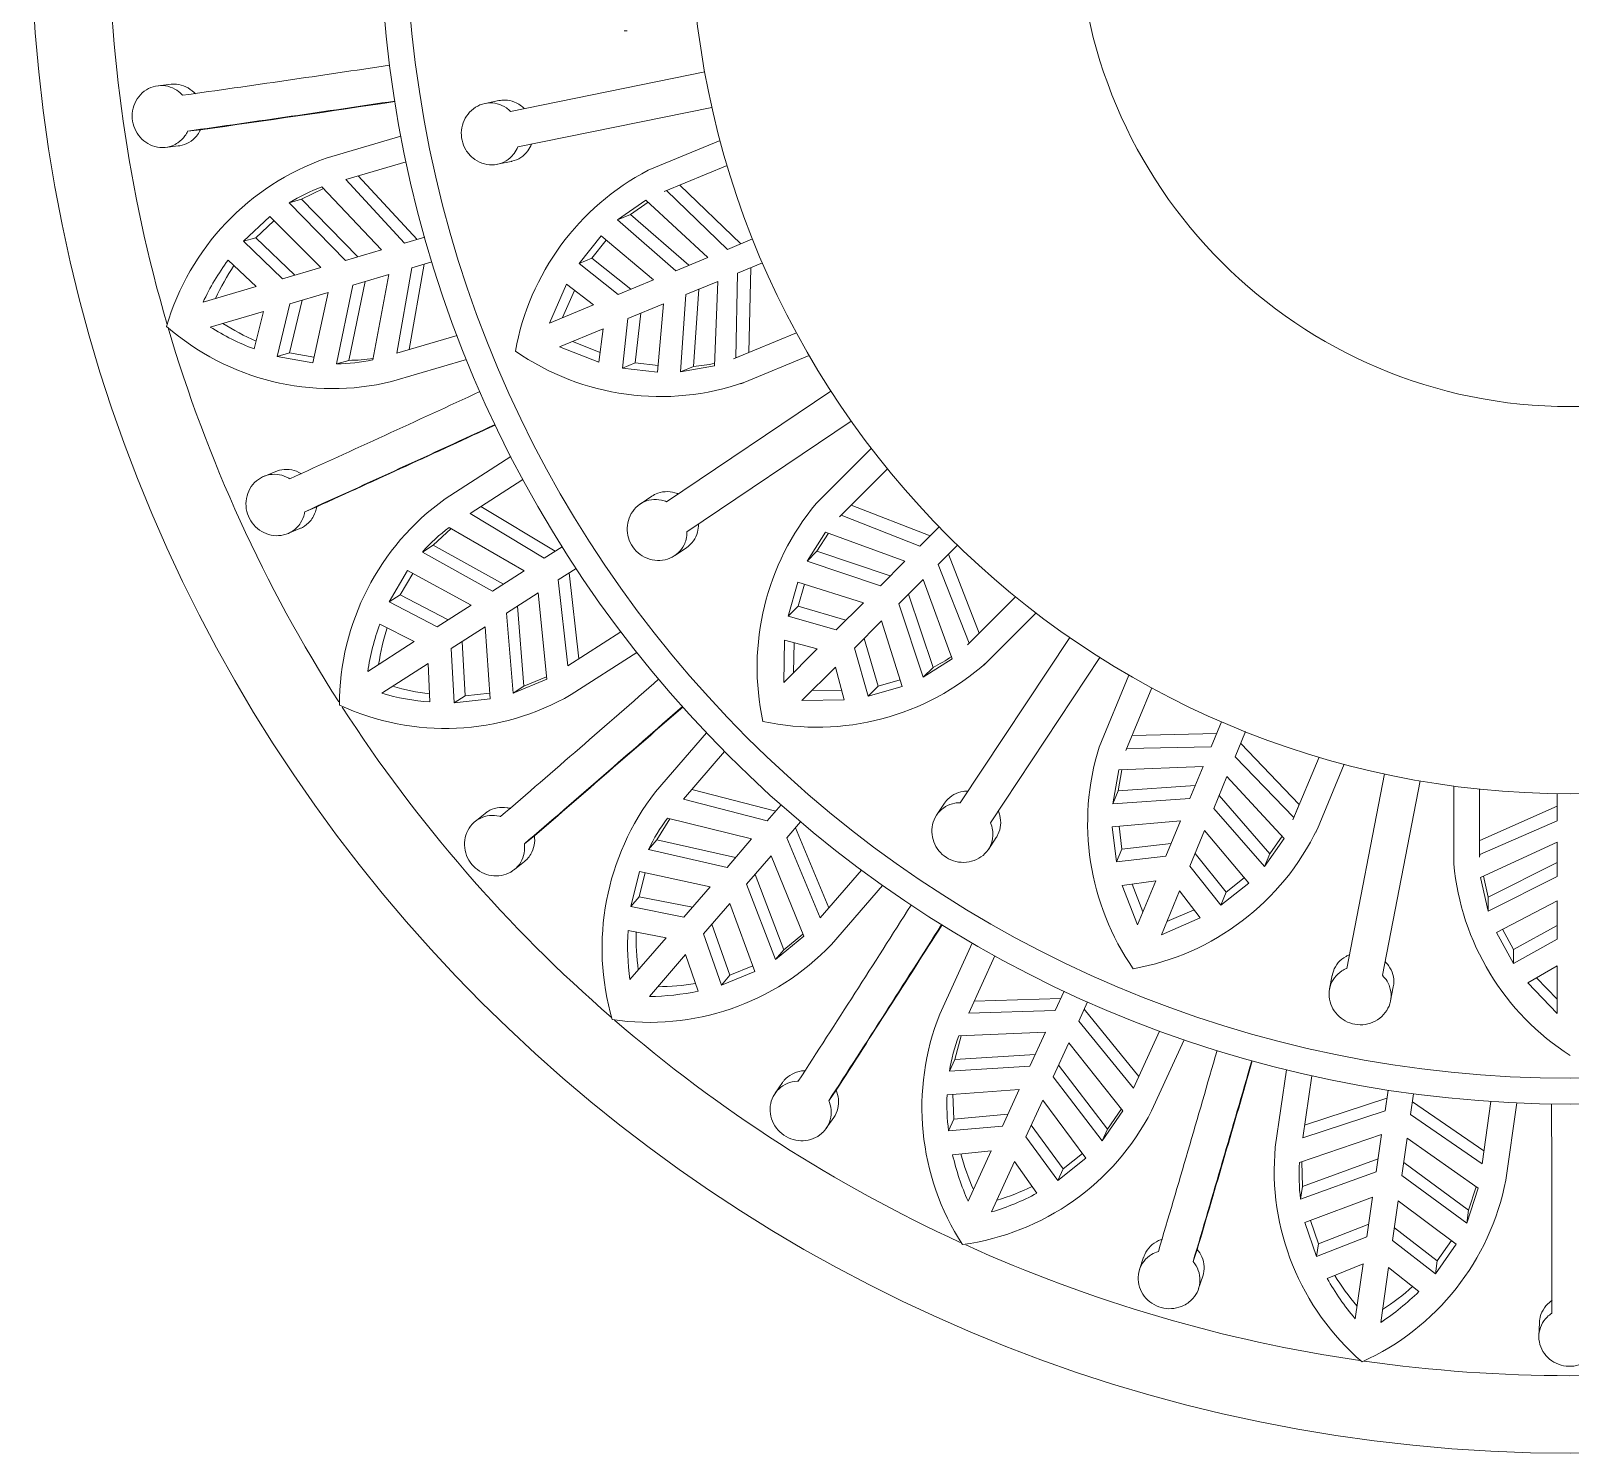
# Model space of a CAD drawing. Header units: millimetres. Extents: x -18512 to 101824, y -95768 to 52898.
# Drawn here: x 18589.45 to 18619.16, y -58636.9 to -58609.44 of the extents above; entities that cross this region are included whole.
import ezdxf

# ---------------------------------------------------------------- set-up
doc = ezdxf.new("R2010")
doc.units = ezdxf.units.MM
doc.header["$LTSCALE"] = 25
doc.layers.get('0').update_dxf_attribs({"color": 254, "lineweight": 0})
doc.layers.add('027 Sanitry Ware', color=1, linetype='Continuous', lineweight=0)

# ---------------------------------------------------------------- blocks, each defined once
blk = doc.blocks.new('SE2')
at = {"layer": '027 Sanitry Ware', "linetype": 'Continuous'}
for p, q in [((110.0395, 31.2698), (110.0563, 31.2698)), ((109.38, 30.8024), (110.5059, 31.0315)), ((107.4128, 30.9597), (107.338, 30.9518)), ((109.3124, 30.8652), (109.2322, 30.8489)), ((110.5478, 30.8257), (109.4219, 30.5966)), ((107.5079, 30.688), (107.5824, 30.6959)), ((108.3101, 30.5306), (108.7445, 30.6582)), ((110.5948, 30.6342), (110.1777, 30.4615)), ((107.3784, 30.594), (107.4533, 30.602)), ((109.3039, 30.4961), (109.3842, 30.5124)), ((110.2847, 30.3429), (110.2714, 30.3379)), ((110.7374, 29.2321), (111.1114, 29.387)), ((109.1248, 29.3629), (108.6904, 29.2353)), ((110.7154, 29.2226), (110.7309, 29.2291)), ((110.285, 28.5384), (111.2375, 29.1809)), ((111.3549, 29.0068), (110.4024, 28.3643)), ((111.4716, 28.8479), (111.1524, 28.5287)), ((109.0008, 28.5557), (109.3817, 28.8005)), ((108.0189, 28.7146), (107.9494, 28.6859)), ((110.1984, 28.5705), (110.1306, 28.5248)), ((108.1868, 28.4807), (108.2561, 28.5093)), ((108.089, 28.3541), (108.1586, 28.3828)), ((111.2966, 28.4601), (111.2863, 28.4504)), ((110.3319, 28.2263), (110.3998, 28.2721)), ((112.1399, 27.607), (112.4262, 27.8933)), ((111.9874, 26.7931), (112.6216, 27.7512)), ((110.1115, 27.6648), (109.7307, 27.42)), ((112.1232, 27.5899), (112.1351, 27.6018)), ((112.7967, 27.6353), (112.1625, 26.6772)), ((112.9653, 27.5331), (112.7925, 27.1161)), ((110.2199, 26.8553), (110.5164, 27.1975)), ((114.0576, 26.6425), (114.2125, 27.0165)), ((114.2282, 25.8321), (114.4474, 26.9599)), ((114.6536, 26.9199), (114.4343, 25.792)), ((114.8484, 26.89), (114.8484, 26.4386)), ((111.8952, 26.7896), (111.85, 26.7214)), ((109.2331, 26.7312), (109.1744, 26.684)), ((109.46, 26.5541), (109.5184, 26.601)), ((114.0487, 26.6202), (114.0551, 26.6357)), ((112.1502, 26.5227), (112.1954, 26.5909)), ((109.4019, 26.405), (109.4605, 26.4521)), ((114.9989, 26.492), (114.9984, 26.4779)), ((111.5367, 26.3134), (111.2402, 25.9713)), ((111.8687, 25.5673), (112.0568, 25.9792)), ((114.1443, 25.7936), (114.1287, 25.7133)), ((114.4821, 25.6445), (114.4977, 25.7249)), ((113.2848, 25.4184), (113.0967, 25.0065)), ((110.9568, 25.1702), (110.9138, 25.1084)), ((113.8136, 24.796), (113.878, 25.2442)), ((111.2245, 25.0642), (111.2673, 25.1257)), ((115.2143, 25.0521), (115.1499, 24.6039)), ((111.2107, 24.9047), (111.2537, 24.9666)), ((113.3372, 24.1318), (113.361, 24.2028)), ((113.0505, 24.1581), (113.0267, 24.0867)), ((113.3689, 23.9749), (113.3927, 24.0463)), ((115.3446, 23.7768), (115.3418, 23.7016))]:
    blk.add_line(p, q, dxfattribs=at)
at = {"layer": '027 Sanitry Ware', "color": 8, "linetype": 'Continuous'}
for p, q in [((108.7742, 30.5106), (108.4243, 30.4078)), ((110.2714, 30.3379), (110.6358, 30.4889)), ((108.1678, 30.2926), (108.2956, 30.3553)), ((108.2864, 30.365), (108.6319, 29.9998)), ((108.7647, 30.0388), (108.4243, 30.4078)), ((108.4964, 30.429), (108.8376, 30.0602)), ((110.7155, 30.0348), (110.3606, 30.3743)), ((108.0964, 30.2717), (108.1678, 30.2926)), ((108.0964, 30.2717), (108.4231, 29.9385)), ((108.4948, 29.9595), (108.1678, 30.2926)), ((110.0006, 30.1731), (110.1638, 30.2875)), ((110.0752, 30.204), (110.177, 30.2753)), ((110.1638, 30.2875), (110.5234, 29.9552)), ((110.6376, 30.0025), (110.2847, 30.3429)), ((107.9839, 30.1924), (107.8312, 30.0492)), ((107.9028, 30.0702), (108.0077, 30.1687)), ((108.2805, 29.8966), (107.9839, 30.1924)), ((110.0006, 30.1731), (110.0752, 30.204)), ((110.3387, 29.8787), (110.0006, 30.1731)), ((110.4139, 29.9099), (110.0752, 30.204)), ((109.7771, 29.9198), (109.9048, 30.0811)), ((109.9048, 30.0811), (110.2096, 29.8253)), ((107.9028, 30.0702), (107.8312, 30.0492)), ((108.0573, 29.831), (107.8312, 30.0492)), ((107.9028, 30.0702), (108.1287, 29.852)), ((108.6319, 29.9998), (108.4231, 29.9385)), ((108.8822, 30.0733), (108.7647, 30.0388)), ((109.8518, 29.9507), (109.9349, 30.0558)), ((110.7834, 30.063), (110.6376, 30.0025)), ((107.7423, 29.9405), (107.9052, 29.7864)), ((108.8799, 29.9163), (108.7922, 29.4215)), ((108.8069, 29.8948), (108.9244, 29.9293)), ((109.7771, 29.9198), (109.8518, 29.9507)), ((110.0032, 29.7398), (109.7771, 29.9198)), ((110.0776, 29.7706), (109.8518, 29.9507)), ((110.5234, 29.9552), (110.3387, 29.8787)), ((110.695, 29.864), (110.8408, 29.9244)), ((108.2805, 29.8966), (108.0573, 29.831)), ((108.4421, 29.3586), (108.5371, 29.8156)), ((108.4653, 29.7945), (108.6741, 29.8558)), ((108.6741, 29.8558), (108.581, 29.3618)), ((108.7201, 29.4003), (108.8069, 29.8948)), ((110.2096, 29.8253), (110.0032, 29.7398)), ((110.3961, 29.7402), (110.5808, 29.8167)), ((110.5808, 29.8167), (110.5615, 29.3274)), ((110.6861, 29.3738), (110.695, 29.864)), ((110.762, 29.4052), (110.7729, 29.8962)), ((107.9052, 29.7864), (107.597, 29.6959)), ((108.0995, 29.6871), (108.3228, 29.7527)), ((108.2331, 29.3434), (108.3228, 29.7527)), ((108.4653, 29.7945), (108.3706, 29.3376)), ((109.6061, 29.5753), (109.7047, 29.8001)), ((109.6817, 29.6066), (109.7506, 29.7647)), ((109.7047, 29.8001), (109.86, 29.6804)), ((110.3652, 29.2929), (110.3961, 29.7402)), ((110.4398, 29.3238), (110.4713, 29.7713)), ((107.6392, 29.552), (107.9475, 29.6425)), ((107.9475, 29.6425), (107.8937, 29.4248)), ((108.0273, 29.3814), (108.0995, 29.6871)), ((108.1709, 29.7081), (108.0988, 29.4024)), ((109.86, 29.6804), (109.6061, 29.5753)), ((110.0606, 29.6012), (110.267, 29.6867)), ((110.1027, 29.3449), (110.135, 29.632)), ((110.267, 29.6867), (110.2324, 29.2903)), ((109.6635, 29.4367), (109.9174, 29.5419)), ((109.9174, 29.5419), (109.8922, 29.3475)), ((110.0281, 29.314), (110.0606, 29.6012)), ((108.7201, 29.4003), (109.07, 29.5031)), ((109.8997, 29.405), (109.7391, 29.468)), ((111.0376, 29.5188), (110.6732, 29.3679)), ((108.0988, 29.4024), (108.0273, 29.3814)), ((108.0273, 29.3814), (108.2331, 29.3434)), ((108.2403, 29.3763), (108.0988, 29.4024)), ((109.8922, 29.3475), (109.6635, 29.4367)), ((110.6732, 29.3679), (110.6861, 29.3738)), ((110.6861, 29.3738), (110.762, 29.4052)), ((108.3706, 29.3376), (108.4421, 29.3586)), ((110.0281, 29.314), (110.1027, 29.3449)), ((110.2324, 29.2903), (110.0281, 29.314)), ((110.2358, 29.3294), (110.1027, 29.3449)), ((110.5615, 29.3274), (110.3652, 29.2929)), ((110.3652, 29.2929), (110.4398, 29.3238)), ((109.4518, 28.6672), (109.145, 28.47)), ((111.2863, 28.4504), (111.5651, 28.7293)), ((109.2082, 28.5106), (109.6395, 28.2529)), ((111.8125, 28.3403), (111.3547, 28.5182)), ((108.9313, 28.2873), (109.0362, 28.3834)), ((109.0248, 28.3901), (109.4591, 28.137)), ((109.5755, 28.2118), (109.145, 28.47)), ((111.7529, 28.2807), (111.2966, 28.4601)), ((111.8645, 28.3923), (111.7529, 28.2807)), ((111.0991, 28.1945), (111.2061, 28.3627)), ((111.1562, 28.2516), (111.223, 28.3564)), ((111.2061, 28.3627), (111.6655, 28.1933)), ((108.8687, 28.247), (108.9313, 28.2873)), ((108.8687, 28.247), (109.276, 28.0193)), ((109.3389, 28.0598), (108.9313, 28.2873)), ((109.6786, 28.278), (109.5755, 28.2118)), ((111.0991, 28.1945), (111.1562, 28.2516)), ((111.5817, 28.1095), (111.1562, 28.2516)), ((111.859, 28.1746), (111.9706, 28.2863)), ((112.0965, 27.7765), (111.9186, 28.2343)), ((108.7831, 28.1393), (108.677, 27.9588)), ((108.7397, 27.9992), (108.8126, 28.1232)), ((109.1511, 27.939), (108.7831, 28.1393)), ((109.4591, 28.137), (109.276, 28.0193)), ((109.6566, 28.0856), (109.7597, 28.1518)), ((109.7206, 28.1267), (109.7758, 27.6273)), ((111.5242, 28.0519), (111.0991, 28.1945)), ((111.6655, 28.1933), (111.5242, 28.0519)), ((112.0384, 27.7184), (111.859, 28.1746)), ((109.7126, 27.5867), (109.6566, 28.0856)), ((110.9896, 27.875), (111.0459, 28.0729)), ((111.0459, 28.0729), (111.4253, 27.9531)), ((111.0467, 27.9321), (111.0833, 28.061)), ((111.6302, 27.9459), (111.7716, 28.0872)), ((111.7716, 28.0872), (111.9409, 27.6278)), ((108.7397, 27.9992), (108.677, 27.9588)), ((108.9553, 27.8132), (108.677, 27.9588)), ((108.7397, 27.9992), (109.0179, 27.8535)), ((109.1511, 27.939), (108.9553, 27.8132)), ((109.3571, 27.8931), (109.5402, 28.0108)), ((109.5402, 28.0108), (109.59, 27.5106)), ((111.4253, 27.9531), (111.2673, 27.7951)), ((111.7728, 27.5208), (111.6302, 27.9459)), ((111.8299, 27.5779), (111.6878, 28.0034)), ((112.3076, 27.9868), (112.0287, 27.708)), ((109.3571, 27.8931), (109.395, 27.428)), ((109.4577, 27.4683), (109.42, 27.9336)), ((110.9896, 27.875), (111.0467, 27.9321)), ((111.2673, 27.7951), (110.9896, 27.875)), ((111.3243, 27.8521), (111.0467, 27.9321)), ((111.3734, 27.6891), (111.5314, 27.8471)), ((111.5314, 27.8471), (111.6511, 27.4676)), ((108.6222, 27.8295), (108.822, 27.7276)), ((109.0364, 27.687), (109.2322, 27.8128)), ((109.2614, 27.3949), (109.2322, 27.8128)), ((109.7126, 27.5867), (110.0194, 27.7839)), ((108.822, 27.7276), (108.5517, 27.5539)), ((109.0532, 27.3733), (109.0364, 27.687)), ((109.099, 27.7273), (109.116, 27.4137)), ((110.9635, 27.4912), (110.9685, 27.7367)), ((111.1577, 27.6855), (110.9635, 27.4912)), ((110.9685, 27.7367), (111.1577, 27.6855)), ((111.0213, 27.5491), (111.0245, 27.7215)), ((111.4533, 27.4113), (111.3734, 27.6891)), ((111.5104, 27.4684), (111.4304, 27.746)), ((112.0287, 27.708), (112.0384, 27.7184)), ((112.0384, 27.7184), (112.0674, 27.7474)), ((108.6328, 27.4277), (108.9031, 27.6014)), ((108.9031, 27.6014), (108.9128, 27.3773)), ((111.0695, 27.3852), (111.2638, 27.5795)), ((111.2638, 27.5795), (111.315, 27.3902)), ((111.9409, 27.6278), (111.7728, 27.5208)), ((109.395, 27.428), (109.59, 27.5106)), ((109.5887, 27.5238), (109.4577, 27.4683)), ((111.6393, 27.505), (111.5104, 27.4684)), ((111.7728, 27.5208), (111.8299, 27.5779)), ((109.116, 27.4137), (109.0532, 27.3733)), ((109.2591, 27.4284), (109.116, 27.4137)), ((109.395, 27.428), (109.4577, 27.4683)), ((111.2998, 27.4462), (111.1274, 27.443)), ((111.4533, 27.4113), (111.5104, 27.4684)), ((111.6511, 27.4676), (111.4533, 27.4113)), ((112.9462, 27.095), (113.0971, 27.4593)), ((109.0532, 27.3733), (109.2614, 27.3949)), ((111.315, 27.3902), (111.0695, 27.3852)), ((113.5027, 27.2626), (113.4422, 27.1167)), ((113.4745, 27.1946), (112.9835, 27.1837)), ((113.5808, 27.0593), (113.6412, 27.2052)), ((113.9526, 26.7823), (113.6131, 27.1372)), ((110.6212, 27.0894), (110.3824, 26.8138)), ((112.9521, 27.1078), (112.9462, 27.095)), ((113.4422, 27.1167), (112.9521, 27.1078)), ((113.9212, 26.7064), (113.5808, 27.0593)), ((114.0671, 27.0575), (113.9162, 26.6931)), ((112.8712, 26.7869), (112.9057, 26.9832)), ((112.9021, 26.8615), (112.9237, 26.9839)), ((112.9057, 26.9832), (113.3949, 27.0025)), ((113.3949, 27.0025), (113.3184, 26.8178)), ((110.4316, 26.8705), (110.9181, 26.7448)), ((113.3496, 26.893), (112.9021, 26.8615)), ((113.457, 26.7604), (113.5335, 26.9451)), ((113.5335, 26.9451), (113.8658, 26.5855)), ((114.9984, 26.4779), (114.9984, 26.8722)), ((110.8683, 26.6873), (110.3824, 26.8138)), ((110.9485, 26.7799), (110.8683, 26.6873)), ((112.8712, 26.7869), (112.9021, 26.8615)), ((113.3184, 26.8178), (112.8712, 26.7869)), ((113.7823, 26.4969), (113.4882, 26.8356)), ((113.9212, 26.7064), (113.9526, 26.7823)), ((115.4484, 26.8457), (115.4484, 26.6878)), ((110.2289, 26.5782), (110.3025, 26.7)), ((110.2896, 26.7032), (110.7776, 26.5827)), ((112.8686, 26.6541), (113.265, 26.6887)), ((113.265, 26.6887), (113.1795, 26.4823)), ((113.7514, 26.4223), (113.457, 26.7604)), ((113.9162, 26.6931), (113.9212, 26.7064)), ((115.4484, 26.7722), (114.9989, 26.5742)), ((115.4484, 26.6878), (114.9989, 26.492)), ((110.9816, 26.5891), (111.0618, 26.6817)), ((111.0314, 26.6466), (111.2251, 26.1829)), ((112.8923, 26.4498), (112.8686, 26.6541)), ((112.9232, 26.5244), (112.9077, 26.6575)), ((113.318, 26.4249), (113.4036, 26.6313)), ((113.4036, 26.6313), (113.6594, 26.3266)), ((113.8536, 26.5987), (113.7823, 26.4969)), ((110.1801, 26.5219), (110.2289, 26.5782)), ((110.1801, 26.5219), (110.6351, 26.4183)), ((110.6841, 26.4748), (110.2289, 26.5782)), ((110.7776, 26.5827), (110.6351, 26.4183)), ((111.1759, 26.1262), (110.9816, 26.5891)), ((112.8923, 26.4498), (112.9232, 26.5244)), ((113.2103, 26.5567), (112.9232, 26.5244)), ((113.8658, 26.5855), (113.7514, 26.4223)), ((115.0038, 26.3591), (115.4484, 26.5642)), ((115.4484, 26.5642), (115.4484, 26.3643)), ((110.7485, 26.32), (110.891, 26.4845)), ((110.891, 26.4845), (111.0797, 26.0186)), ((113.1795, 26.4823), (112.8923, 26.4498)), ((113.4981, 26.1989), (113.318, 26.4249)), ((113.529, 26.2735), (113.3489, 26.4993)), ((113.7514, 26.4223), (113.7823, 26.4969)), ((115.4484, 26.4457), (115.047, 26.2453)), ((110.1283, 26.3945), (110.0774, 26.1914)), ((110.1262, 26.2478), (110.1612, 26.3874)), ((110.5378, 26.306), (110.1283, 26.3945)), ((110.9646, 25.9407), (110.7974, 26.3765)), ((111.1759, 26.1262), (111.4148, 26.4018)), ((112.9257, 26.3139), (113.1201, 26.3391)), ((113.1201, 26.3391), (113.015, 26.0853)), ((113.6341, 26.3566), (113.529, 26.2735)), ((115.047, 26.1646), (115.0038, 26.3591)), ((115.047, 26.2453), (115.0201, 26.3667)), ((115.4484, 26.3643), (115.047, 26.1646)), ((110.1262, 26.2478), (110.0774, 26.1914)), ((110.1262, 26.2478), (110.4342, 26.1864)), ((110.5378, 26.306), (110.3854, 26.1301)), ((110.7485, 26.32), (110.9158, 25.8844)), ((113.015, 26.0853), (112.9257, 26.3139)), ((113.0463, 26.1608), (112.9832, 26.3214)), ((113.1536, 26.0278), (113.2587, 26.2817)), ((113.2587, 26.2817), (113.3784, 26.1264)), ((113.6594, 26.3266), (113.4981, 26.1989)), ((113.4981, 26.1989), (113.529, 26.2735)), ((115.047, 26.1646), (115.047, 26.2453)), ((110.3854, 26.1301), (110.0774, 26.1914)), ((110.4988, 26.0319), (110.6512, 26.2078)), ((110.797, 25.815), (110.6512, 26.2078)), ((113.343, 26.1724), (113.1849, 26.1034)), ((115.0954, 26.0409), (115.4484, 26.2246)), ((115.4484, 26.2246), (115.4484, 26.0011)), ((110.5476, 26.0881), (110.6522, 25.792)), ((113.3784, 26.1264), (113.1536, 26.0278)), ((115.4484, 26.0817), (115.1956, 25.942)), ((110.0613, 26.0519), (110.2817, 26.0104)), ((110.2817, 26.0104), (110.0713, 25.7676)), ((110.6034, 25.7357), (110.4988, 26.0319)), ((110.9158, 25.8844), (111.0797, 26.0186)), ((111.0747, 26.0309), (110.9646, 25.9407)), ((115.1956, 25.8612), (115.0954, 26.0409)), ((115.1956, 25.942), (115.1303, 26.059)), ((115.4484, 26.0011), (115.1956, 25.8612)), ((110.1847, 25.6693), (110.3951, 25.9122)), ((110.3951, 25.9122), (110.4675, 25.6999)), ((110.9158, 25.8844), (110.9646, 25.9407)), ((112.1878, 25.905), (112.0363, 25.5732)), ((115.1956, 25.8612), (115.1956, 25.942)), ((110.6034, 25.7357), (110.797, 25.815)), ((110.7853, 25.8465), (110.6522, 25.792)), ((115.2785, 25.7485), (115.4484, 25.8461)), ((115.4484, 25.8461), (115.4484, 25.5714)), ((110.6522, 25.792), (110.6034, 25.7357)), ((115.4484, 25.5714), (115.2785, 25.7485)), ((115.4484, 25.6532), (115.3287, 25.7774)), ((112.0675, 25.6416), (112.5697, 25.658)), ((112.589, 25.7002), (112.5381, 25.5888)), ((112.6746, 25.5265), (112.7255, 25.6379)), ((112.5381, 25.5888), (112.0363, 25.5732)), ((112.9914, 25.1371), (112.6746, 25.5265)), ((112.7062, 25.5956), (113.0226, 25.2054)), ((111.9554, 25.304), (111.9917, 25.4416)), ((111.9784, 25.441), (112.4806, 25.4629)), ((112.4806, 25.4629), (112.3902, 25.2649)), ((112.9914, 25.1371), (113.1429, 25.4688)), ((112.5267, 25.2026), (112.6171, 25.4006)), ((112.6171, 25.4006), (112.9294, 25.0067)), ((111.9245, 25.2362), (111.9554, 25.304)), ((111.9245, 25.2362), (112.3902, 25.2649)), ((112.4213, 25.333), (111.9554, 25.304)), ((112.8409, 24.8996), (112.5577, 25.2706)), ((112.5267, 25.2026), (112.81, 24.8318)), ((114.0246, 25.2099), (113.9727, 24.8489)), ((112.3285, 25.1298), (111.9107, 25.0993)), ((111.9499, 24.958), (111.9442, 25.1018)), ((112.3285, 25.1298), (112.2319, 24.9181)), ((113.9834, 24.9233), (114.4607, 25.0805)), ((114.4673, 25.1264), (114.4498, 25.0052)), ((114.5983, 24.9839), (114.6157, 25.1051)), ((112.3683, 24.8558), (112.465, 25.0675)), ((112.7156, 24.7318), (112.465, 25.0675)), ((112.81, 24.8318), (112.9294, 25.0067)), ((112.9212, 25.0171), (112.8409, 24.8996)), ((114.4498, 25.0052), (113.9727, 24.8489)), ((114.6091, 25.0591), (115.0227, 24.7738)), ((115.0121, 24.6995), (115.064, 25.0605)), ((111.9499, 24.958), (111.919, 24.8902)), ((112.2319, 24.9181), (111.919, 24.8902)), ((111.9499, 24.958), (112.2628, 24.9858)), ((112.3992, 24.9235), (112.583, 24.6689)), ((115.0121, 24.6995), (114.5983, 24.9839)), ((112.5521, 24.6011), (112.3683, 24.8558)), ((112.81, 24.8318), (112.8409, 24.8996)), ((113.9544, 24.7057), (114.4301, 24.8682)), ((114.4301, 24.8682), (114.3992, 24.6528)), ((114.5476, 24.6315), (114.5786, 24.8469)), ((114.5786, 24.8469), (114.9893, 24.5569)), ((111.9429, 24.7518), (112.166, 24.774)), ((112.166, 24.774), (112.0326, 24.4818)), ((112.5521, 24.6011), (112.7156, 24.7318)), ((112.6954, 24.7587), (112.583, 24.6689)), ((114.4098, 24.7268), (113.971, 24.5678)), ((112.169, 24.4195), (112.3025, 24.7117)), ((112.3025, 24.7117), (112.4318, 24.5285)), ((112.583, 24.6689), (112.5521, 24.6011)), ((113.9604, 24.494), (114.3992, 24.6528)), ((113.971, 24.5678), (113.967, 24.71)), ((114.9346, 24.4292), (114.5583, 24.7055)), ((113.9604, 24.494), (113.971, 24.5678)), ((114.5476, 24.6315), (114.924, 24.3555)), ((114.924, 24.3555), (114.9893, 24.5569)), ((114.9784, 24.5646), (114.9346, 24.4292)), ((114.378, 24.5058), (113.9857, 24.3588)), ((114.378, 24.5058), (114.3449, 24.2754)), ((114.4934, 24.2541), (114.5265, 24.4844)), ((114.8615, 24.2329), (114.5265, 24.4844)), ((114.0632, 24.2343), (114.0172, 24.3706)), ((114.924, 24.3555), (114.9346, 24.4292)), ((113.9857, 24.3588), (114.0526, 24.1605)), ((114.0632, 24.2343), (114.3555, 24.3491)), ((114.504, 24.3278), (114.7521, 24.1352)), ((114.3449, 24.2754), (114.0526, 24.1605)), ((114.0632, 24.2343), (114.0526, 24.1605)), ((114.7415, 24.0614), (114.4934, 24.2541)), ((114.7415, 24.0614), (114.8615, 24.2329)), ((114.8347, 24.2531), (114.7521, 24.1352)), ((114.1145, 24.0344), (114.3224, 24.1186)), ((114.3224, 24.1186), (114.2766, 23.8006)), ((114.7521, 24.1352), (114.7415, 24.0614)), ((114.4251, 23.7793), (114.4708, 24.0973)), ((114.4708, 24.0973), (114.6465, 23.9579))]:
    blk.add_line(p, q, dxfattribs=at)
at = {"layer": '027 Sanitry Ware', "linetype": 'Continuous'}
for radius in [8.925, 6.9, 5.1, 2.8548]:
    blk.add_circle((115.5234, 31.9451), radius, dxfattribs=at)
at = {"layer": '027 Sanitry Ware', "color": 8, "linetype": 'Continuous'}
blk.add_circle((115.5234, 31.9451), 6.75, dxfattribs=at)
at = {"layer": '027 Sanitry Ware', "linetype": 'Continuous'}
for centre, radius, start, end in [((115.5234, 31.9451), 8.475, 163.75722, 196.2933), ((86.9166, 176.5637), 147.1118, 278.034384, 278.507068), ((87.3085, 173.8648), 144.5946, 278.030325, 278.511202), ((85.5946, 186.2911), 157.1411, 278.043458, 278.458659), ((108.7956, 29.1444), 1.4688, 109.30227, 163.74044), ((110.8674, 29.1493), 1.4824, 117.72468, 169.7825), ((108.348, 30.6583), 1.4636, 228.88295, 283.52889), ((115.5234, 31.9451), 8.475, 196.4293, 212.61215), ((110.2489, 30.6197), 1.4711, 235.16272, 289.39393), ((47.3316, 162.6462), 147.1118, 294.39802, 294.870705), ((48.4674, 160.1683), 144.5961, 294.393964, 294.874835), ((43.3228, 171.6067), 157.1407, 294.407094, 294.822296), ((109.8572, 27.3624), 1.4688, 125.66597, 180.10401), ((112.2917, 27.5803), 1.4824, 140.22468, 192.2825), ((111.1576, 28.7021), 1.4711, 257.66272, 311.89393), ((13.2711, 138.1401), 147.1119, 310.761657, 311.234341), ((109.0016, 28.68), 1.4557, 245.08586, 300.05325), ((115.5234, 31.9451), 8.475, 212.84987, 229.00961), ((15.0568, 136.085), 144.5994, 310.757605, 311.238466), ((6.9001, 145.6083), 157.1409, 310.770731, 311.185932), ((114.2081, 26.6759), 1.4824, 162.72468, 214.7825), ((111.3929, 25.9488), 1.4825, 142.30225, 196.195), ((112.731, 27.2782), 1.4711, 280.16272, 334.39393), ((116.3246, 26.5736), 1.4824, 185.22468, 237.2825), ((-12.5055, 105.0306), 147.1119, 327.125293, 327.597977), ((-10.2109, 103.5604), 144.5967, 327.121237, 327.602107), ((-20.7224, 110.4014), 157.1407, 327.134367, 327.549569), ((110.1857, 26.9748), 1.4557, 261.4497, 316.41668), ((115.5234, 31.9451), 8.475, 229.16668, 245.33896), ((113.2285, 25.0259), 1.4636, 158.28936, 212.93517), ((-27.9099, 66.0002), 147.1118, 343.488929, 343.961614), ((-25.2923, 65.2355), 144.5948, 343.484871, 343.965747), ((-37.307, 68.8384), 157.1406, 343.498003, 343.913205), ((111.8022, 25.6724), 1.4557, 277.81354, 332.78011), ((-31.6943, 24.2109), 147.1118, 359.852566, 0.32525), ((115.2762, 24.6618), 1.4688, 174.75684, 229.19496), ((113.7171, 24.8806), 1.4593, 294.24967, 349.07126), ((115.5234, 31.9451), 8.475, 245.57452, 261.73025), ((115.5234, 31.9451), 8.475, 261.90172, 278.0743)]:
    blk.add_arc(centre, radius, start, end, dxfattribs=at)
at = {"layer": '027 Sanitry Ware', "color": 8, "linetype": 'Continuous'}
for centre, radius, start, end in [((108.6566, 29.3709), 1.0608, 110.42312, 121.87899), ((108.9052, 29.0842), 1.4442, 143.63437, 154.93994), ((108.9729, 29.1096), 1.4383, 146.28108, 155.01905), ((108.4091, 30.7739), 1.4442, 237.78742, 249.09281), ((108.4798, 30.789), 1.4384, 237.70831, 246.44618), ((108.4267, 30.4157), 1.0573, 270.8343, 278.62336), ((108.3554, 30.3945), 1.057, 270.82744, 282.32499), ((110.3653, 30.3207), 0.9996, 274.27003, 281.50814), ((109.6601, 27.5404), 1.061, 126.78773, 138.24165), ((109.9793, 27.3355), 1.4442, 159.99798, 171.3036), ((110.0371, 27.379), 1.4383, 162.64469, 171.38273), ((111.3796, 28.4704), 0.9996, 296.77003, 304.00791), ((109.0272, 28.817), 1.4442, 254.15102, 265.45649), ((109.0908, 28.8514), 1.4383, 254.07177, 262.80991), ((111.1386, 26.0669), 1.061, 143.15123, 154.60543), ((111.5048, 25.9603), 1.4464, 176.37042, 187.65843), ((111.5457, 26.0183), 1.4383, 179.00831, 187.7464), ((110.223, 27.1644), 1.4383, 270.43544, 279.17353), ((110.1717, 27.1135), 1.4442, 270.5147, 281.82008), ((112.972, 25.0698), 1.0606, 159.51316, 170.97077), ((113.2001, 25.0458), 1.2905, 177.62112, 186.92456), ((113.3571, 25.0717), 1.45, 192.74803, 204.0081), ((113.3766, 25.1377), 1.4383, 195.37193, 204.11006), ((115.0117, 24.6294), 1.06, 175.87355, 187.33765), ((111.7845, 25.8648), 1.4383, 286.79911, 295.53715), ((111.7497, 25.8014), 1.4442, 286.87822, 298.18383), ((115.3766, 24.7365), 1.4442, 209.08896, 220.39444), ((115.3815, 24.8086), 1.4384, 211.73566, 220.47351), ((113.6334, 24.9871), 1.4442, 303.2419, 314.54743), ((113.649, 25.0577), 1.4384, 303.1628, 311.90076)]:
    blk.add_arc(centre, radius, start, end, dxfattribs=at)
at = {"layer": '027 Sanitry Ware', "linetype": 'Continuous'}
for points, knots in [([(107.4781, 30.8959), (107.4682, 30.9069), (107.4571, 30.9167), (107.445, 30.9248), (107.4291, 30.9356), (107.4112, 30.9435), (107.3929, 30.948), (107.3744, 30.9526), (107.355, 30.9538), (107.3362, 30.9516), (107.3173, 30.9493), (107.2984, 30.9436), (107.2812, 30.9348), (107.2639, 30.9259), (107.2478, 30.9137), (107.2342, 30.8992), (107.2207, 30.8847), (107.2094, 30.8675), (107.2014, 30.8489), (107.1934, 30.8307), (107.1883, 30.8106), (107.1867, 30.7905), (107.1851, 30.7707), (107.1867, 30.7503), (107.1915, 30.7309), (107.1962, 30.7118), (107.2041, 30.6931), (107.2146, 30.6766), (107.2251, 30.6599), (107.2384, 30.6448), (107.2534, 30.6325), (107.2686, 30.62), (107.286, 30.61), (107.3042, 30.6034), (107.3226, 30.5966), (107.3422, 30.5931), (107.3615, 30.5931), (107.3808, 30.5931), (107.4003, 30.5967), (107.4183, 30.6036), (107.4298, 30.608), (107.441, 30.6138), (107.4513, 30.6209), (107.4668, 30.6315), (107.4808, 30.6452), (107.492, 30.6609), (107.4981, 30.6694), (107.5034, 30.6785), (107.5079, 30.688)], [0, 0, 0, 0, 0.050175, 0.050175, 0.050175, 0.116858, 0.116858, 0.116858, 0.183976, 0.183976, 0.183976, 0.251645, 0.251645, 0.251645, 0.319691, 0.319691, 0.319691, 0.387522, 0.387522, 0.387522, 0.454413, 0.454413, 0.454413, 0.520157, 0.520157, 0.520157, 0.585371, 0.585371, 0.585371, 0.65108, 0.65108, 0.65108, 0.717976, 0.717976, 0.717976, 0.785945, 0.785945, 0.785945, 0.854212, 0.854212, 0.854212, 0.897824, 0.897824, 0.897824, 0.96429, 0.96429, 0.96429, 1, 1, 1, 1]), ([(107.4128, 30.9597), (107.4226, 30.9607), (107.4325, 30.9609), (107.4423, 30.9601), (107.4613, 30.9585), (107.4803, 30.9534), (107.4978, 30.9452), (107.5152, 30.9369), (107.5315, 30.9254), (107.5454, 30.9114), (107.5479, 30.9089), (107.5502, 30.9064), (107.5525, 30.9038)], [0.8181419, 0.8181419, 0.8181419, 0.8181419, 0.8530016, 0.8530016, 0.8530016, 0.9208665, 0.9208665, 0.9208665, 0.9882605, 0.9882605, 0.9882605, 1, 1, 1, 1]), ([(109.4219, 30.5966), (109.4165, 30.5831), (109.4095, 30.5702), (109.4011, 30.5587), (109.3941, 30.5491), (109.3861, 30.5404), (109.3774, 30.5327), (109.363, 30.5199), (109.3462, 30.5098), (109.3284, 30.5031), (109.3106, 30.4964), (109.2913, 30.4929), (109.2721, 30.4929), (109.2526, 30.4928), (109.2327, 30.4963), (109.214, 30.503), (109.1951, 30.5098), (109.177, 30.52), (109.1611, 30.533), (109.1455, 30.5458), (109.1317, 30.5617), (109.121, 30.5793), (109.1106, 30.5963), (109.1029, 30.6155), (109.0986, 30.6351), (109.0944, 30.6543), (109.0933, 30.6744), (109.0953, 30.6937), (109.0974, 30.7131), (109.1027, 30.7322), (109.1106, 30.7497), (109.1187, 30.7676), (109.1298, 30.7841), (109.1428, 30.7982), (109.1563, 30.8126), (109.1723, 30.8248), (109.1894, 30.8337), (109.2069, 30.8427), (109.226, 30.8487), (109.2453, 30.851), (109.2645, 30.8532), (109.2843, 30.8519), (109.3031, 30.8471), (109.3216, 30.8424), (109.3397, 30.8341), (109.3557, 30.8229), (109.3644, 30.8169), (109.3725, 30.81), (109.38, 30.8024)], [0, 0, 0, 0, 0.049504, 0.049504, 0.049504, 0.090176, 0.090176, 0.090176, 0.157821, 0.157821, 0.157821, 0.225413, 0.225413, 0.225413, 0.293804, 0.293804, 0.293804, 0.362711, 0.362711, 0.362711, 0.430787, 0.430787, 0.430787, 0.496896, 0.496896, 0.496896, 0.561301, 0.561301, 0.561301, 0.625531, 0.625531, 0.625531, 0.691162, 0.691162, 0.691162, 0.758751, 0.758751, 0.758751, 0.827552, 0.827552, 0.827552, 0.896201, 0.896201, 0.896201, 0.963832, 0.963832, 0.963832, 1, 1, 1, 1]), ([(109.3124, 30.8652), (109.3238, 30.8675), (109.3356, 30.8686), (109.3472, 30.8683), (109.3663, 30.8679), (109.3856, 30.8639), (109.4035, 30.8566), (109.415, 30.8518), (109.4261, 30.8457), (109.4364, 30.8384), (109.4446, 30.8325), (109.4524, 30.8259), (109.4596, 30.8186)], [0.812153, 0.812153, 0.812153, 0.812153, 0.8535983, 0.8535983, 0.8535983, 0.92178, 0.92178, 0.92178, 0.9652219, 0.9652219, 0.9652219, 1, 1, 1, 1]), ([(107.5824, 30.6959), (107.5814, 30.6937), (107.5803, 30.6914), (107.5791, 30.6892), (107.5735, 30.6785), (107.5668, 30.6684), (107.5592, 30.6592), (107.5469, 30.6444), (107.532, 30.6318), (107.5156, 30.6223), (107.4993, 30.6129), (107.4811, 30.6063), (107.4626, 30.6033), (107.4596, 30.6028), (107.4565, 30.6023), (107.4535, 30.602)], [0, 0, 0, 0, 0.008381, 0.008381, 0.008381, 0.0493258, 0.0493258, 0.0493258, 0.1161953, 0.1161953, 0.1161953, 0.1830334, 0.1830334, 0.1830334, 0.1939261, 0.1939261, 0.1939261, 0.1939261]), ([(109.5015, 30.6128), (109.496, 30.599), (109.4888, 30.5859), (109.4803, 30.5742), (109.469, 30.5589), (109.4551, 30.5456), (109.4396, 30.5353), (109.4239, 30.525), (109.4062, 30.5174), (109.388, 30.5132), (109.3868, 30.513), (109.3855, 30.5127), (109.3843, 30.5124)], [0, 0, 0, 0, 0.0504955, 0.0504955, 0.0504955, 0.1167107, 0.1167107, 0.1167107, 0.1834555, 0.1834555, 0.1834555, 0.187887, 0.187887, 0.187887, 0.187887]), ([(108.0996, 28.6717), (108.0979, 28.6728), (108.0962, 28.6738), (108.0944, 28.6748), (108.0776, 28.6846), (108.059, 28.6916), (108.0403, 28.6951), (108.0215, 28.6986), (108.002, 28.6988), (107.9835, 28.6957), (107.9647, 28.6925), (107.9464, 28.6858), (107.93, 28.6763), (107.9134, 28.6666), (107.8982, 28.6537), (107.8858, 28.6387), (107.8733, 28.6236), (107.8633, 28.6059), (107.8565, 28.587), (107.8497, 28.5683), (107.8461, 28.548), (107.8459, 28.5277), (107.8457, 28.5078), (107.8488, 28.4874), (107.8551, 28.4683), (107.8613, 28.4495), (107.8707, 28.4314), (107.8824, 28.4155), (107.8942, 28.3997), (107.9087, 28.3856), (107.9246, 28.3744), (107.9408, 28.363), (107.9589, 28.3543), (107.9774, 28.3488), (107.9963, 28.3433), (108.0162, 28.3409), (108.0355, 28.342), (108.055, 28.3431), (108.0744, 28.3476), (108.092, 28.3553), (108.1096, 28.363), (108.126, 28.3741), (108.1397, 28.3876), (108.1485, 28.3962), (108.1564, 28.406), (108.163, 28.4165), (108.1731, 28.4326), (108.1805, 28.4508), (108.1847, 28.4698), (108.1855, 28.4734), (108.1862, 28.477), (108.1868, 28.4807)], [0, 0, 0, 0, 0.006711, 0.006711, 0.006711, 0.073214, 0.073214, 0.073214, 0.14004, 0.14004, 0.14004, 0.207357, 0.207357, 0.207357, 0.27521, 0.27521, 0.27521, 0.343279, 0.343279, 0.343279, 0.410864, 0.410864, 0.410864, 0.477349, 0.477349, 0.477349, 0.542814, 0.542814, 0.542814, 0.608098, 0.608098, 0.608098, 0.674188, 0.674188, 0.674188, 0.741525, 0.741525, 0.741525, 0.809714, 0.809714, 0.809714, 0.877888, 0.877888, 0.877888, 0.921167, 0.921167, 0.921167, 0.987525, 0.987525, 0.987525, 1, 1, 1, 1]), ([(108.0191, 28.7146), (108.0258, 28.7174), (108.0328, 28.7198), (108.0398, 28.7216), (108.0583, 28.7263), (108.078, 28.7277), (108.0972, 28.7256), (108.1162, 28.7235), (108.1354, 28.7179), (108.153, 28.7092), (108.1584, 28.7065), (108.1637, 28.7035), (108.1688, 28.7003)], [0.8182486, 0.8182486, 0.8182486, 0.8182486, 0.8441577, 0.8441577, 0.8441577, 0.91206, 0.91206, 0.91206, 0.9795178, 0.9795178, 0.9795178, 1, 1, 1, 1]), ([(110.1984, 28.5705), (110.2093, 28.5778), (110.2211, 28.5838), (110.2334, 28.5882), (110.2513, 28.5947), (110.2708, 28.5978), (110.2902, 28.5974), (110.3093, 28.5969), (110.3288, 28.593), (110.3471, 28.5859), (110.3488, 28.5853), (110.3506, 28.5846), (110.3523, 28.5838)], [0.811947, 0.811947, 0.811947, 0.811947, 0.8584849, 0.8584849, 0.8584849, 0.9265847, 0.9265847, 0.9265847, 0.9936902, 0.9936902, 0.9936902, 1, 1, 1, 1]), ([(108.2561, 28.5093), (108.2531, 28.4901), (108.2468, 28.4714), (108.2379, 28.4547), (108.2324, 28.4444), (108.2257, 28.4346), (108.2181, 28.4258), (108.2057, 28.4114), (108.1905, 28.3991), (108.1739, 28.39), (108.169, 28.3874), (108.1639, 28.385), (108.1587, 28.3828)], [0, 0, 0, 0, 0.0660555, 0.0660555, 0.0660555, 0.1067515, 0.1067515, 0.1067515, 0.1741916, 0.1741916, 0.1741916, 0.1939886, 0.1939886, 0.1939886, 0.1939886]), ([(110.4024, 28.3643), (110.4026, 28.3497), (110.401, 28.3352), (110.3977, 28.3213), (110.3949, 28.3098), (110.3909, 28.2987), (110.3858, 28.2882), (110.3773, 28.2709), (110.3657, 28.2552), (110.3518, 28.2421), (110.3379, 28.2291), (110.3214, 28.2185), (110.3037, 28.2111), (110.2857, 28.2036), (110.266, 28.1992), (110.2461, 28.1982), (110.2261, 28.1973), (110.2054, 28.1998), (110.1858, 28.2058), (110.1665, 28.2116), (110.1476, 28.221), (110.131, 28.2331), (110.1149, 28.2449), (110.1004, 28.2597), (110.089, 28.2762), (110.0777, 28.2922), (110.0691, 28.3104), (110.0635, 28.3291), (110.0581, 28.3477), (110.0556, 28.3675), (110.0562, 28.3866), (110.0568, 28.4062), (110.0607, 28.4258), (110.0675, 28.4437), (110.0744, 28.4623), (110.0845, 28.4796), (110.0969, 28.4944), (110.1096, 28.5094), (110.125, 28.5222), (110.1419, 28.5317), (110.1587, 28.5412), (110.1776, 28.5475), (110.1968, 28.5503), (110.2157, 28.553), (110.2356, 28.5522), (110.2547, 28.548), (110.265, 28.5458), (110.2751, 28.5426), (110.285, 28.5384)], [0, 0, 0, 0, 0.049504, 0.049504, 0.049504, 0.090176, 0.090176, 0.090176, 0.157821, 0.157821, 0.157821, 0.225413, 0.225413, 0.225413, 0.293804, 0.293804, 0.293804, 0.362711, 0.362711, 0.362711, 0.430787, 0.430787, 0.430787, 0.496896, 0.496896, 0.496896, 0.561301, 0.561301, 0.561301, 0.625531, 0.625531, 0.625531, 0.691162, 0.691162, 0.691162, 0.758751, 0.758751, 0.758751, 0.827552, 0.827552, 0.827552, 0.896201, 0.896201, 0.896201, 0.963832, 0.963832, 0.963832, 1, 1, 1, 1]), ([(110.4697, 28.4097), (110.47, 28.3935), (110.468, 28.3772), (110.4638, 28.3619), (110.4589, 28.3436), (110.4506, 28.3262), (110.4398, 28.311), (110.429, 28.2958), (110.4153, 28.2825), (110.3998, 28.2721)], [0, 0, 0, 0, 0.0553557, 0.0553557, 0.0553557, 0.1215836, 0.1215836, 0.1215836, 0.1879368, 0.1879368, 0.1879368, 0.1879368]), ([(112.1625, 26.6772), (112.1683, 26.6638), (112.1724, 26.6497), (112.1746, 26.6356), (112.1764, 26.6239), (112.177, 26.6121), (112.1763, 26.6005), (112.1751, 26.5813), (112.1704, 26.5623), (112.1625, 26.5449), (112.1547, 26.5276), (112.1435, 26.5115), (112.13, 26.4978), (112.1162, 26.484), (112.0997, 26.4724), (112.0817, 26.4639), (112.0636, 26.4554), (112.0435, 26.4498), (112.0231, 26.4478), (112.003, 26.4458), (111.982, 26.4472), (111.962, 26.4521), (111.9426, 26.4568), (111.9236, 26.4649), (111.9067, 26.4758), (111.8902, 26.4863), (111.8752, 26.4998), (111.863, 26.5149), (111.8507, 26.5301), (111.8409, 26.5473), (111.8342, 26.5653), (111.8272, 26.5836), (111.8234, 26.6032), (111.8227, 26.6224), (111.822, 26.6421), (111.8247, 26.662), (111.8305, 26.6804), (111.8365, 26.6992), (111.8458, 26.7169), (111.8578, 26.7321), (111.8697, 26.7473), (111.8847, 26.7604), (111.9014, 26.7703), (111.9179, 26.78), (111.9365, 26.7869), (111.9558, 26.7904), (111.9661, 26.7922), (111.9768, 26.7931), (111.9874, 26.7931)], [0, 0, 0, 0, 0.049504, 0.049504, 0.049504, 0.090176, 0.090176, 0.090176, 0.157821, 0.157821, 0.157821, 0.225413, 0.225413, 0.225413, 0.293804, 0.293804, 0.293804, 0.362711, 0.362711, 0.362711, 0.430787, 0.430787, 0.430787, 0.496896, 0.496896, 0.496896, 0.561301, 0.561301, 0.561301, 0.625531, 0.625531, 0.625531, 0.691162, 0.691162, 0.691162, 0.758751, 0.758751, 0.758751, 0.827552, 0.827552, 0.827552, 0.896201, 0.896201, 0.896201, 0.963832, 0.963832, 0.963832, 1, 1, 1, 1]), ([(111.8953, 26.7898), (111.8985, 26.7946), (111.9019, 26.7992), (111.9055, 26.8035), (111.9178, 26.8183), (111.933, 26.8309), (111.9498, 26.8402), (111.9665, 26.8495), (111.9852, 26.8559), (112.0045, 26.8588), (112.0136, 26.8602), (112.0229, 26.8609), (112.0323, 26.8608)], [0.81218, 0.81218, 0.81218, 0.81218, 0.8324431, 0.8324431, 0.8324431, 0.9008665, 0.9008665, 0.9008665, 0.968344, 0.968344, 0.968344, 1, 1, 1, 1]), ([(109.3225, 26.7128), (109.3201, 26.7135), (109.3176, 26.7141), (109.3152, 26.7147), (109.2962, 26.7192), (109.2765, 26.7204), (109.2576, 26.7184), (109.2386, 26.7163), (109.2199, 26.7108), (109.203, 26.7024), (109.186, 26.6939), (109.1704, 26.6822), (109.1575, 26.6682), (109.1444, 26.6542), (109.1336, 26.6374), (109.1261, 26.6194), (109.1186, 26.6013), (109.1141, 26.5814), (109.113, 26.5614), (109.112, 26.5416), (109.1144, 26.5211), (109.1201, 26.5016), (109.1257, 26.4825), (109.1346, 26.4639), (109.1461, 26.4474), (109.1575, 26.4312), (109.1717, 26.4166), (109.1876, 26.4048), (109.2035, 26.3931), (109.2214, 26.3838), (109.2399, 26.3777), (109.2586, 26.3715), (109.2785, 26.3684), (109.2978, 26.3686), (109.3175, 26.3687), (109.3372, 26.3723), (109.3554, 26.3789), (109.3737, 26.3855), (109.3909, 26.3955), (109.4056, 26.408), (109.4151, 26.4162), (109.4237, 26.4255), (109.431, 26.4356), (109.4421, 26.4509), (109.4505, 26.4684), (109.4555, 26.4868), (109.4606, 26.5052), (109.4625, 26.525), (109.461, 26.5445), (109.4608, 26.5477), (109.4605, 26.5509), (109.46, 26.5541)], [0, 0, 0, 0, 0.008449, 0.008449, 0.008449, 0.07496, 0.07496, 0.07496, 0.141797, 0.141797, 0.141797, 0.209129, 0.209129, 0.209129, 0.276995, 0.276995, 0.276995, 0.345062, 0.345062, 0.345062, 0.412625, 0.412625, 0.412625, 0.479079, 0.479079, 0.479079, 0.544527, 0.544527, 0.544527, 0.60982, 0.60982, 0.60982, 0.675943, 0.675943, 0.675943, 0.74331, 0.74331, 0.74331, 0.811512, 0.811512, 0.811512, 0.855576, 0.855576, 0.855576, 0.922375, 0.922375, 0.922375, 0.989203, 0.989203, 0.989203, 1, 1, 1, 1]), ([(109.2332, 26.7313), (109.238, 26.7352), (109.2431, 26.7387), (109.2483, 26.742), (109.2644, 26.7521), (109.2827, 26.7594), (109.3017, 26.7632), (109.3205, 26.7669), (109.3404, 26.7673), (109.3598, 26.7643), (109.3669, 26.7632), (109.3739, 26.7617), (109.3809, 26.7597)], [0.8182798, 0.8182798, 0.8182798, 0.8182798, 0.840146, 0.840146, 0.840146, 0.9080622, 0.9080622, 0.9080622, 0.975548, 0.975548, 0.975548, 1, 1, 1, 1]), ([(112.2074, 26.7449), (112.2109, 26.7367), (112.2138, 26.7283), (112.2161, 26.7198), (112.2209, 26.7012), (112.2226, 26.6819), (112.2209, 26.6633), (112.2192, 26.6446), (112.214, 26.6261), (112.2059, 26.6093), (112.2028, 26.603), (112.1994, 26.5969), (112.1955, 26.5911)], [0, 0, 0, 0, 0.0302712, 0.0302712, 0.0302712, 0.0963884, 0.0963884, 0.0963884, 0.1629169, 0.1629169, 0.1629169, 0.187802, 0.187802, 0.187802, 0.187802]), ([(109.5184, 26.601), (109.5208, 26.5829), (109.5203, 26.5644), (109.517, 26.5469), (109.5135, 26.5282), (109.5067, 26.5101), (109.4971, 26.494), (109.4911, 26.484), (109.4839, 26.4747), (109.4759, 26.4663), (109.4712, 26.4613), (109.466, 26.4566), (109.4606, 26.4522)], [0, 0, 0, 0, 0.0621811, 0.0621811, 0.0621811, 0.1285322, 0.1285322, 0.1285322, 0.1695317, 0.1695317, 0.1695317, 0.1940334, 0.1940334, 0.1940334, 0.1940334]), ([(114.1444, 25.7937), (114.1458, 25.8012), (114.1478, 25.8085), (114.1502, 25.8156), (114.1565, 25.8336), (114.1664, 25.8508), (114.1789, 25.8655), (114.1912, 25.88), (114.2065, 25.8925), (114.2236, 25.9021), (114.23, 25.9058), (114.2368, 25.909), (114.2437, 25.9118)], [0.8121117, 0.8121117, 0.8121117, 0.8121117, 0.8388847, 0.8388847, 0.8388847, 0.9072497, 0.9072497, 0.9072497, 0.9746458, 0.9746458, 0.9746458, 1, 1, 1, 1]), ([(114.4343, 25.792), (114.4448, 25.7819), (114.454, 25.7704), (114.4614, 25.7582), (114.4676, 25.7481), (114.4726, 25.7374), (114.4764, 25.7264), (114.4827, 25.7083), (114.4856, 25.6889), (114.4849, 25.6698), (114.4843, 25.6508), (114.4802, 25.6316), (114.4729, 25.6139), (114.4655, 25.5959), (114.4547, 25.5788), (114.4413, 25.5641), (114.4278, 25.5493), (114.4114, 25.5364), (114.3933, 25.5268), (114.3755, 25.5172), (114.3555, 25.5105), (114.3352, 25.5073), (114.3155, 25.5043), (114.2948, 25.5045), (114.275, 25.508), (114.2558, 25.5115), (114.2368, 25.5182), (114.2196, 25.5275), (114.2026, 25.5368), (114.1869, 25.549), (114.1738, 25.563), (114.1604, 25.5773), (114.1493, 25.5939), (114.1413, 25.6113), (114.1331, 25.6293), (114.128, 25.6487), (114.1264, 25.668), (114.1247, 25.6875), (114.1265, 25.7075), (114.1318, 25.7261), (114.137, 25.7448), (114.1458, 25.7626), (114.1574, 25.7781), (114.1689, 25.7934), (114.1835, 25.8069), (114.2, 25.8175), (114.2088, 25.8232), (114.2183, 25.8281), (114.2282, 25.8321)], [0, 0, 0, 0, 0.049504, 0.049504, 0.049504, 0.090176, 0.090176, 0.090176, 0.157821, 0.157821, 0.157821, 0.225413, 0.225413, 0.225413, 0.293804, 0.293804, 0.293804, 0.362711, 0.362711, 0.362711, 0.430787, 0.430787, 0.430787, 0.496896, 0.496896, 0.496896, 0.561301, 0.561301, 0.561301, 0.625531, 0.625531, 0.625531, 0.691162, 0.691162, 0.691162, 0.758751, 0.758751, 0.758751, 0.827552, 0.827552, 0.827552, 0.896201, 0.896201, 0.896201, 0.963832, 0.963832, 0.963832, 1, 1, 1, 1]), ([(114.4498, 25.8717), (114.4574, 25.8644), (114.4642, 25.8565), (114.4702, 25.8481), (114.4815, 25.8324), (114.49, 25.8148), (114.495, 25.7966), (114.5, 25.7784), (114.5017, 25.7593), (114.5, 25.7406), (114.4995, 25.7354), (114.4987, 25.7303), (114.4977, 25.7251)], [0, 0, 0, 0, 0.0353948, 0.0353948, 0.0353948, 0.1022485, 0.1022485, 0.1022485, 0.1690616, 0.1690616, 0.1690616, 0.1876211, 0.1876211, 0.1876211, 0.1876211]), ([(111.0478, 25.1777), (111.0455, 25.1777), (111.0432, 25.1776), (111.041, 25.1775), (111.0215, 25.1765), (111.0021, 25.1723), (110.9845, 25.165), (110.9669, 25.1578), (110.9504, 25.1473), (110.9366, 25.1345), (110.9226, 25.1217), (110.9109, 25.1061), (110.9023, 25.0891), (110.8937, 25.0719), (110.888, 25.0529), (110.8858, 25.0335), (110.8835, 25.014), (110.8847, 24.9937), (110.8893, 24.9742), (110.8939, 24.9548), (110.9019, 24.9358), (110.9127, 24.9187), (110.9234, 24.9019), (110.9372, 24.8865), (110.9528, 24.8739), (110.9683, 24.8614), (110.986, 24.8514), (111.0045, 24.8445), (111.023, 24.8376), (111.0428, 24.8337), (111.0623, 24.833), (111.082, 24.8322), (111.1019, 24.8348), (111.1205, 24.8403), (111.1393, 24.8459), (111.1573, 24.8548), (111.1729, 24.8662), (111.1831, 24.8737), (111.1924, 24.8823), (111.2006, 24.8918), (111.2131, 24.9063), (111.223, 24.9231), (111.2295, 24.941), (111.2361, 24.9589), (111.2394, 24.9783), (111.2391, 24.9976), (111.2389, 25.0167), (111.2352, 25.0363), (111.2284, 25.0547), (111.2272, 25.0579), (111.2259, 25.061), (111.2245, 25.0642)], [0, 0, 0, 0, 0.007692, 0.007692, 0.007692, 0.074199, 0.074199, 0.074199, 0.14103, 0.14103, 0.14103, 0.208356, 0.208356, 0.208356, 0.276215, 0.276215, 0.276215, 0.344282, 0.344282, 0.344282, 0.411855, 0.411855, 0.411855, 0.478322, 0.478322, 0.478322, 0.543777, 0.543777, 0.543777, 0.609065, 0.609065, 0.609065, 0.675174, 0.675174, 0.675174, 0.742527, 0.742527, 0.742527, 0.78634, 0.78634, 0.78634, 0.85387, 0.85387, 0.85387, 0.921439, 0.921439, 0.921439, 0.988441, 0.988441, 0.988441, 1, 1, 1, 1]), ([(110.9569, 25.1703), (110.96, 25.1748), (110.9634, 25.1791), (110.9669, 25.1832), (110.9794, 25.1977), (110.9948, 25.21), (111.0117, 25.2192), (111.0286, 25.2283), (111.0475, 25.2345), (111.0669, 25.2374), (111.0747, 25.2385), (111.0826, 25.2391), (111.0906, 25.2392)], [0.8182883, 0.8182883, 0.8182883, 0.8182883, 0.8376125, 0.8376125, 0.8376125, 0.9055378, 0.9055378, 0.9055378, 0.9730426, 0.9730426, 0.9730426, 1, 1, 1, 1]), ([(111.2673, 25.1257), (111.2744, 25.1096), (111.2791, 25.0925), (111.281, 25.0754), (111.2831, 25.0565), (111.2819, 25.0372), (111.2774, 25.019), (111.2729, 25.0008), (111.2651, 24.9832), (111.2545, 24.9677), (111.2542, 24.9673), (111.254, 24.967), (111.2537, 24.9666)], [0, 0, 0, 0, 0.0597345, 0.0597345, 0.0597345, 0.1260763, 0.1260763, 0.1260763, 0.1928138, 0.1928138, 0.1928138, 0.1943359, 0.1943359, 0.1943359, 0.1943359]), ([(113.1357, 24.1909), (113.1214, 24.1866), (113.1078, 24.1804), (113.0953, 24.1727), (113.079, 24.1626), (113.0644, 24.1497), (113.0527, 24.1348), (113.0409, 24.1199), (113.0318, 24.1028), (113.026, 24.0847), (113.0202, 24.0665), (113.0177, 24.047), (113.0186, 24.0277), (113.0195, 24.0082), (113.0239, 23.9885), (113.0316, 23.9702), (113.0392, 23.9519), (113.0502, 23.9345), (113.0637, 23.9195), (113.0771, 23.9046), (113.0932, 23.8918), (113.1109, 23.8819), (113.1282, 23.8723), (113.1475, 23.8653), (113.167, 23.8617), (113.1865, 23.8581), (113.2067, 23.8576), (113.2261, 23.8602), (113.2456, 23.8628), (113.2649, 23.8687), (113.2823, 23.8773), (113.2933, 23.8827), (113.3038, 23.8893), (113.3133, 23.8968), (113.3289, 23.9091), (113.3424, 23.9241), (113.3527, 23.9406), (113.363, 23.9571), (113.3703, 23.9755), (113.374, 23.9944), (113.3778, 24.0132), (113.3781, 24.0329), (113.3748, 24.0519), (113.3716, 24.0707), (113.3648, 24.0894), (113.3551, 24.1063), (113.35, 24.1152), (113.344, 24.1238), (113.3372, 24.1318)], [0, 0, 0, 0, 0.050584, 0.050584, 0.050584, 0.117266, 0.117266, 0.117266, 0.184384, 0.184384, 0.184384, 0.252053, 0.252053, 0.252053, 0.320097, 0.320097, 0.320097, 0.387921, 0.387921, 0.387921, 0.454802, 0.454802, 0.454802, 0.520537, 0.520537, 0.520537, 0.585747, 0.585747, 0.585747, 0.65146, 0.65146, 0.65146, 0.692896, 0.692896, 0.692896, 0.761109, 0.761109, 0.761109, 0.829331, 0.829331, 0.829331, 0.897341, 0.897341, 0.897341, 0.964601, 0.964601, 0.964601, 1, 1, 1, 1]), ([(113.0506, 24.1582), (113.0523, 24.1634), (113.0543, 24.1684), (113.0565, 24.1733), (113.0644, 24.1907), (113.0756, 24.2069), (113.0893, 24.2205), (113.1029, 24.2339), (113.1193, 24.2453), (113.1371, 24.2535), (113.1443, 24.2568), (113.1518, 24.2596), (113.1594, 24.262)], [0.8182835, 0.8182835, 0.8182835, 0.8182835, 0.8374689, 0.8374689, 0.8374689, 0.9053966, 0.9053966, 0.9053966, 0.9729043, 0.9729043, 0.9729043, 1, 1, 1, 1]), ([(113.361, 24.2028), (113.3723, 24.1894), (113.3816, 24.1744), (113.3882, 24.1586), (113.3956, 24.141), (113.3999, 24.1222), (113.4007, 24.1035), (113.4016, 24.0847), (113.399, 24.0656), (113.3932, 24.0477), (113.3931, 24.0473), (113.3929, 24.0468), (113.3928, 24.0464)], [0, 0, 0, 0, 0.0596018, 0.0596018, 0.0596018, 0.125945, 0.125945, 0.125945, 0.1926831, 0.1926831, 0.1926831, 0.1943276, 0.1943276, 0.1943276, 0.1943276]), ([(115.417, 23.8323), (115.4072, 23.8259), (115.3981, 23.8184), (115.3899, 23.8103), (115.3762, 23.7967), (115.3649, 23.7807), (115.3568, 23.7636), (115.3487, 23.7464), (115.3437, 23.7276), (115.3422, 23.7087), (115.3407, 23.6897), (115.3426, 23.6702), (115.3478, 23.6517), (115.3531, 23.633), (115.3619, 23.6149), (115.3735, 23.5988), (115.385, 23.5828), (115.3997, 23.5684), (115.4163, 23.5569), (115.4327, 23.5456), (115.4514, 23.5367), (115.4708, 23.5312), (115.49, 23.5259), (115.5104, 23.5235), (115.5303, 23.5245), (115.55, 23.5255), (115.5698, 23.5297), (115.5881, 23.5368), (115.5993, 23.5411), (115.6101, 23.5465), (115.6201, 23.5529), (115.6372, 23.5637), (115.6525, 23.5774), (115.6648, 23.5929), (115.6771, 23.6083), (115.6867, 23.6259), (115.693, 23.6442), (115.6993, 23.6627), (115.7023, 23.6823), (115.7017, 23.7016), (115.7011, 23.7208), (115.6969, 23.7401), (115.6895, 23.7578), (115.6821, 23.7754), (115.6713, 23.792), (115.658, 23.8062), (115.6489, 23.816), (115.6384, 23.8248), (115.6271, 23.8323)], [0, 0, 0, 0, 0.039835, 0.039835, 0.039835, 0.106461, 0.106461, 0.106461, 0.173495, 0.173495, 0.173495, 0.241073, 0.241073, 0.241073, 0.309085, 0.309085, 0.309085, 0.376994, 0.376994, 0.376994, 0.444059, 0.444059, 0.444059, 0.509954, 0.509954, 0.509954, 0.575179, 0.575179, 0.575179, 0.614666, 0.614666, 0.614666, 0.682387, 0.682387, 0.682387, 0.750067, 0.750067, 0.750067, 0.81829, 0.81829, 0.81829, 0.886388, 0.886388, 0.886388, 0.953773, 0.953773, 0.953773, 1, 1, 1, 1]), ([(115.3446, 23.7769), (115.3448, 23.7835), (115.3455, 23.79), (115.3465, 23.7965), (115.3496, 23.8153), (115.3562, 23.8339), (115.3659, 23.8506), (115.3755, 23.8671), (115.3883, 23.8824), (115.4034, 23.895), (115.4086, 23.8994), (115.4141, 23.9034), (115.4198, 23.9072)], [0.8182591, 0.8182591, 0.8182591, 0.8182591, 0.8414755, 0.8414755, 0.8414755, 0.9093916, 0.9093916, 0.9093916, 0.9768726, 0.9768726, 0.9768726, 1, 1, 1, 1])]:
    blk.add_open_spline(points, degree=3, knots=knots, dxfattribs=at)
blk = doc.blocks.new('ETYIIR76')
at = {"xscale": 3.328501294135078, "yscale": 3.328501294135078, "zscale": 3.328501294135078, "rotation": 270}
blk.add_blockref('SE2', (19179.873, 16636.102), dxfattribs=at)

msp = doc.modelspace()

# ---------------------------------------------------------------- block references
at = {"rotation": 90}
msp.add_blockref('ETYIIR76', (34870.741, -77893.392), dxfattribs=at)

doc.saveas('drawing.dxf')
